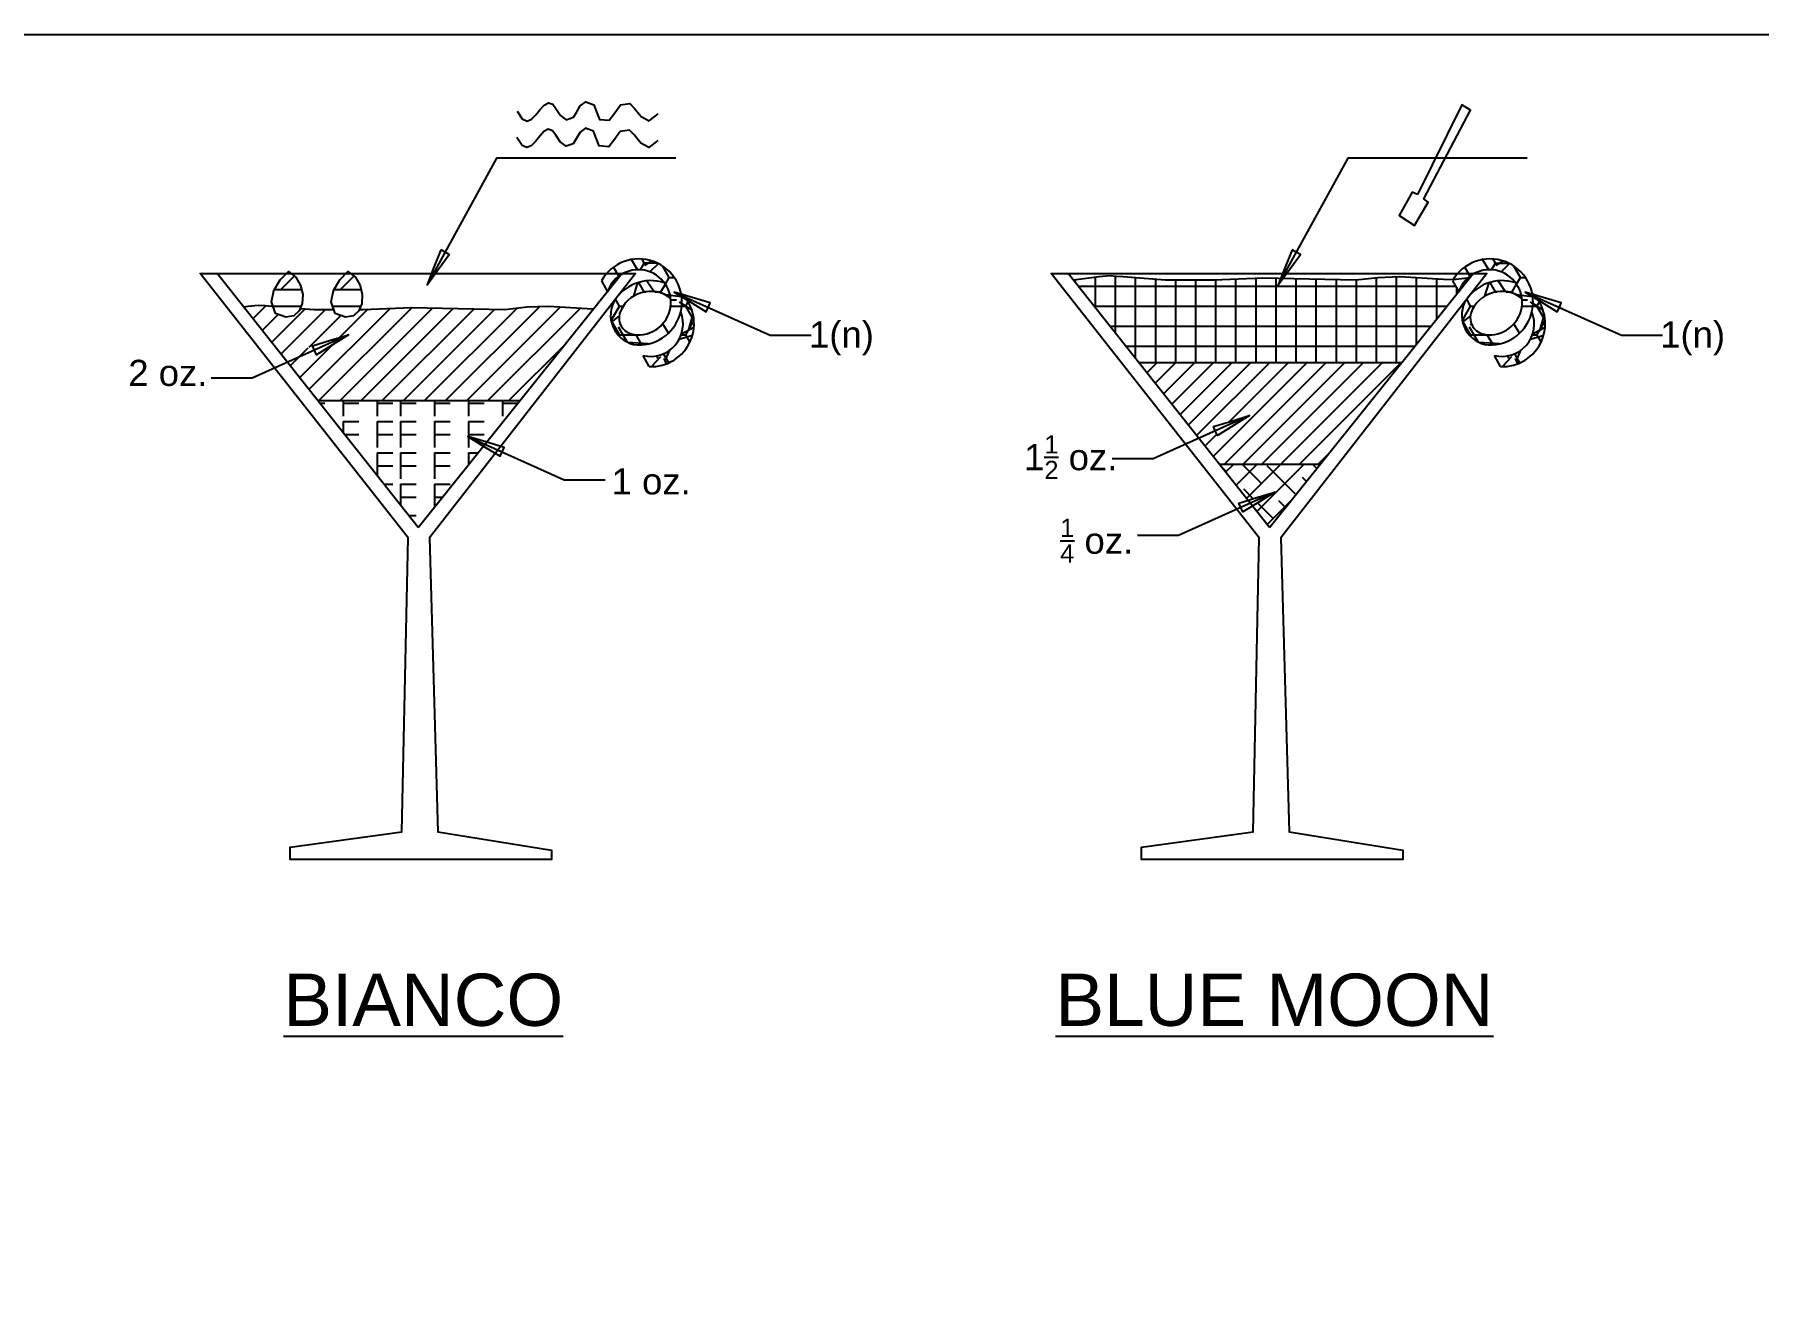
# Model space of a CAD drawing. Header units: metres. Extents: x 0 to 16.5, y 0 to 11.5.
# Drawn here: x 3.31 to 6.609, y 9.143 to 11.546 of the extents above; entities that cross this region are included whole.
import ezdxf

# ---------------------------------------------------------------- set-up
doc = ezdxf.new("R2010")
doc.units = ezdxf.units.M
for name, color, linetype in [('angostura', 23, 'Continuous'), ('benedictine', 34, 'Continuous'), ('bourbon - whiskey', 35, 'Continuous'), ('french (dry) vermouth', 160, 'Continuous'), ('ginger ale', 31, 'Continuous'), ('lemon juice', 51, 'Continuous')]:
    doc.layers.add(name, color=color, linetype=linetype)
doc.styles.get("Standard").update_dxf_attribs({"font": 'arial.ttf'})

# ---------------------------------------------------------------- blocks, each defined once
blk = doc.blocks.new('A$C3C0D392B')
blk.add_lwpolyline([(0, 0), (-0.18425, -0.0829), (-0.26258, -0.0829)])
blk.add_lwpolyline([(-0.06532, -0.02941), (-0.06912, -0.02084), (-0.03455, -0.01042), (0, 0), (-0.0307, -0.01893), (-0.06147, -0.03788), (-0.06532, -0.02941)], close=True)
blk = doc.blocks.new('A$C7EF233EF')
for points in [[(0.26617, 0.17318), (0.25609, 0.17746), (0.23156, 0.13265), (0.26064, 0.11371), (0.28679, 0.15847), (0.27865, 0.16498), (0.368, 0.33414), (0.35152, 0.34446), (0.26617, 0.17318)], [(0.02632, 0.06722), (0.01313, 0.03364), (0, 0), (0.02132, 0.02912), (0.0426, 0.05826), (0.03446, 0.06276), (0.02632, 0.06722)], [(0.02632, 0.06722), (0.01313, 0.03364), (0, 0), (0.02132, 0.02912), (0.0426, 0.05826), (0.03446, 0.06276), (0.02632, 0.06722)]]:
    blk.add_lwpolyline(points, close=True)
blk.add_lwpolyline([(0.47635, 0.24257), (0.13309, 0.24257), (0, 0)])

msp = doc.modelspace()

# ---------------------------------------------------------------- hatches: boundary and pattern name
at = {"layer": 'angostura'}
h = msp.add_hatch(dxfattribs=at)
h.set_pattern_fill('DOLMIT', color=256, scale=0.005, style=0)
h.set_pattern_definition([(0, (-4.886722, 4.676), (0, 0.03175), []), (45, (-4.88672, 4.676), (-0.06349996, 0.06349996), [0.0449013, -0.0898025])])
h.paths.add_polyline_path([(3.8188, 11.0657), (3.8096, 11.0812), (3.8005, 11.0884), (3.7917, 11.0884), (3.7801, 11.0761), (3.768, 11.0561), (3.7635, 11.0342), (3.7709, 11.0119), (3.7907, 11.0048), (3.806, 11.0072), (3.8164, 11.0168), (3.8221, 11.0312), (3.823, 11.0482)])
h.paths.add_polyline_path([(3.7955, 11.0925), (3.7917, 11.0884), (3.8005, 11.0884)])
h = msp.add_hatch(dxfattribs=at)
h.set_pattern_fill('DOLMIT', color=256, scale=0.005, style=0)
h.set_pattern_definition([(0, (-4.772622, 4.676), (0, 0.03175), []), (45, (-4.77262, 4.676), (-0.06349996, 0.06349996), [0.0449013, -0.0898025])])
h.paths.add_polyline_path([(3.9329, 11.0657), (3.9237, 11.0812), (3.9146, 11.0884), (3.9058, 11.0884), (3.8942, 11.0761), (3.8821, 11.0561), (3.8776, 11.0342), (3.885, 11.0119), (3.9048, 11.0048), (3.9201, 11.0072), (3.9305, 11.0168), (3.9362, 11.0312), (3.9371, 11.0482)])
h.paths.add_polyline_path([(3.9096, 11.0925), (3.9058, 11.0884), (3.9146, 11.0884)])
at = {"layer": 'benedictine'}
h = msp.add_hatch(dxfattribs=at)
h.set_pattern_fill('ANSI38', color=256, scale=0.01, style=0)
h.paths.add_polyline_path([(5.7706, 10.7236), (5.5769, 10.7236), (5.6318, 10.6542), (5.6487, 10.6593), (5.6833, 10.6697), (5.6526, 10.6508), (5.6404, 10.6433), (5.6732, 10.602)])
at = {"layer": 'bourbon - whiskey'}
h = msp.add_hatch(dxfattribs=at)
h.set_pattern_fill('ANSI31', color=256, scale=0.009, style=0)
h.paths.add_polyline_path([(4.3797, 11.0209), (4.3774, 11.021), (4.2937, 11.0259), (4.2518, 11.0243), (4.2096, 11.0196), (4.0315, 11.0235), (3.9386, 11.0195), (3.9317, 11.0195), (3.9307, 11.0168), (3.9203, 11.0072), (3.9051, 11.0048), (3.8852, 11.0119), (3.8826, 11.0195), (3.845, 11.0196), (3.8183, 11.0217), (3.8164, 11.0168), (3.806, 11.0072), (3.7907, 11.0048), (3.7709, 11.0119), (3.7662, 11.026), (3.7638, 11.0262), (3.751, 11.027), (3.738, 11.0277), (3.7185, 11.0261), (3.7094, 11.0249), (3.7934, 10.9188), (3.8368, 10.9384), (3.833, 10.9469), (3.8676, 10.9573), (3.9022, 10.9678), (3.8715, 10.9488), (3.8407, 10.9299), (3.8368, 10.9384), (3.7934, 10.9188), (3.8517, 10.8452), (4.239, 10.8452)])
h = msp.add_hatch(dxfattribs=at)
h.set_pattern_fill('ANSI31', color=256, scale=0.008, style=0)
h.paths.add_polyline_path([(5.5657, 10.7955), (5.6002, 10.8059), (5.6348, 10.8163), (5.6041, 10.7974), (5.5733, 10.7784), (5.5695, 10.7869), (5.538, 10.7727), (5.5769, 10.7236), (5.7706, 10.7236), (5.9263, 10.9181), (5.4229, 10.9181), (5.538, 10.7727), (5.5695, 10.7869)])
at = {"layer": 'french (dry) vermouth'}
h = msp.add_hatch(dxfattribs=at)
h.set_pattern_fill('F', color=256, scale=0.5, style=0, pattern_type=2)
h.set_pattern_definition([(0, (0.465, 0.04), (0, 0.5), [0.03, -0.47]), (270, (0.465, 0.065), (0.5, -9e-17), [0.05, -0.45]), (0, (0.465, 0.065), (0, 0.5), [0.03, -0.47]), (0, (0.465, 0.1), (0, 0.5), [0.03, -0.47]), (270, (0.465, 0.125), (0.5, -9e-17), [0.05, -0.45]), (0, (0.465, 0.125), (0, 0.5), [0.03, -0.47]), (0, (0.465, 0.16), (0, 0.5), [0.03, -0.47]), (270, (0.465, 0.185), (0.5, -9e-17), [0.05, -0.45]), (0, (0.465, 0.185), (0, 0.5), [0.03, -0.47]), (0, (0.465, 0.22), (0, 0.5), [0.03, -0.47]), (270, (0.465, 0.245), (0.5, -9e-17), [0.05, -0.45]), (0, (0.465, 0.245), (0, 0.5), [0.03, -0.47]), (0, (0.465, 0.28), (0, 0.5), [0.03, -0.47]), (270, (0.465, 0.305), (0.5, -9e-17), [0.05, -0.45]), (0, (0.465, 0.305), (0, 0.5), [0.03, -0.47]), (0, (0.465, 0.34), (0, 0.5), [0.03, -0.47]), (270, (0.465, 0.365), (0.5, -9e-17), [0.05, -0.45]), (0, (0.465, 0.365), (0, 0.5), [0.03, -0.47]), (270, (0.465, 0.425), (0.5, -9e-17), [0.05, -0.45]), (0, (0.4, 0.04), (0, 0.5), [0.03, -0.47]), (270, (0.4, 0.065), (0.5, -9e-17), [0.05, -0.45]), (0, (0.4, 0.065), (0, 0.5), [0.03, -0.47]), (0, (0.4, 0.1), (0, 0.5), [0.03, -0.47]), (270, (0.4, 0.125), (0.5, -9e-17), [0.05, -0.45]), (0, (0.4, 0.125), (0, 0.5), [0.03, -0.47]), (0, (0.4, 0.16), (0, 0.5), [0.03, -0.47]), (270, (0.4, 0.185), (0.5, -9e-17), [0.05, -0.45]), (0, (0.4, 0.185), (0, 0.5), [0.03, -0.47]), (0, (0.4, 0.22), (0, 0.5), [0.03, -0.47]), (270, (0.4, 0.245), (0.5, -9e-17), [0.05, -0.45]), (0, (0.4, 0.245), (0, 0.5), [0.03, -0.47]), (0, (0.4, 0.28), (0, 0.5), [0.03, -0.47]), (270, (0.4, 0.305), (0.5, -9e-17), [0.05, -0.45]), (0, (0.4, 0.305), (0, 0.5), [0.03, -0.47]), (0, (0.4, 0.34), (0, 0.5), [0.03, -0.47]), (270, (0.4, 0.365), (0.5, -9e-17), [0.05, -0.45]), (0, (0.4, 0.365), (0, 0.5), [0.03, -0.47]), (270, (0.4, 0.425), (0.5, -9e-17), [0.05, -0.45]), (0, (0.335, 0.04), (0, 0.5), [0.03, -0.47]), (270, (0.335, 0.065), (0.5, -9e-17), [0.05, -0.45]), (0, (0.335, 0.065), (0, 0.5), [0.03, -0.47]), (0, (0.335, 0.1), (0, 0.5), [0.03, -0.47]), (270, (0.335, 0.125), (0.5, -9e-17), [0.05, -0.45]), (0, (0.335, 0.125), (0, 0.5), [0.03, -0.47]), (0, (0.335, 0.16), (0, 0.5), [0.03, -0.47]), (270, (0.335, 0.185), (0.5, -9e-17), [0.05, -0.45]), (0, (0.335, 0.185), (0, 0.5), [0.03, -0.47]), (0, (0.335, 0.22), (0, 0.5), [0.03, -0.47]), (270, (0.335, 0.245), (0.5, -9e-17), [0.05, -0.45]), (0, (0.335, 0.245), (0, 0.5), [0.03, -0.47]), (0, (0.335, 0.28), (0, 0.5), [0.03, -0.47]), (270, (0.335, 0.305), (0.5, -9e-17), [0.05, -0.45]), (0, (0.335, 0.305), (0, 0.5), [0.03, -0.47]), (0, (0.335, 0.34), (0, 0.5), [0.03, -0.47]), (270, (0.335, 0.365), (0.5, -9e-17), [0.05, -0.45]), (0, (0.335, 0.365), (0, 0.5), [0.03, -0.47]), (270, (0.335, 0.425), (0.5, -9e-17), [0.05, -0.45]), (0, (0.27, 0.04), (0, 0.5), [0.03, -0.47]), (270, (0.27, 0.065), (0.5, -9e-17), [0.05, -0.45]), (0, (0.27, 0.065), (0, 0.5), [0.03, -0.47]), (0, (0.27, 0.1), (0, 0.5), [0.03, -0.47]), (270, (0.27, 0.125), (0.5, -9e-17), [0.05, -0.45]), (0, (0.27, 0.125), (0, 0.5), [0.03, -0.47]), (0, (0.27, 0.16), (0, 0.5), [0.03, -0.47]), (270, (0.27, 0.185), (0.5, -9e-17), [0.05, -0.45]), (0, (0.27, 0.185), (0, 0.5), [0.03, -0.47]), (0, (0.27, 0.22), (0, 0.5), [0.03, -0.47]), (270, (0.27, 0.245), (0.5, -9e-17), [0.05, -0.45]), (0, (0.27, 0.245), (0, 0.5), [0.03, -0.47]), (0, (0.27, 0.28), (0, 0.5), [0.03, -0.47]), (270, (0.27, 0.305), (0.5, -9e-17), [0.05, -0.45]), (0, (0.27, 0.305), (0, 0.5), [0.03, -0.47]), (0, (0.27, 0.34), (0, 0.5), [0.03, -0.47]), (270, (0.27, 0.365), (0.5, -9e-17), [0.05, -0.45]), (0, (0.27, 0.365), (0, 0.5), [0.03, -0.47]), (270, (0.27, 0.425), (0.5, -9e-17), [0.05, -0.45]), (0, (0.205, 0.04), (0, 0.5), [0.03, -0.47]), (270, (0.205, 0.065), (0.5, -9e-17), [0.05, -0.45]), (0, (0.205, 0.065), (0, 0.5), [0.03, -0.47]), (0, (0.205, 0.1), (0, 0.5), [0.03, -0.47]), (270, (0.205, 0.125), (0.5, -9e-17), [0.05, -0.45]), (0, (0.205, 0.125), (0, 0.5), [0.03, -0.47]), (0, (0.205, 0.16), (0, 0.5), [0.03, -0.47]), (270, (0.205, 0.185), (0.5, -9e-17), [0.05, -0.45]), (0, (0.205, 0.185), (0, 0.5), [0.03, -0.47]), (0, (0.205, 0.22), (0, 0.5), [0.03, -0.47]), (270, (0.205, 0.245), (0.5, -9e-17), [0.05, -0.45]), (0, (0.205, 0.245), (0, 0.5), [0.03, -0.47]), (0, (0.205, 0.28), (0, 0.5), [0.03, -0.47]), (270, (0.205, 0.305), (0.5, -9e-17), [0.05, -0.45]), (0, (0.205, 0.305), (0, 0.5), [0.03, -0.47]), (0, (0.205, 0.34), (0, 0.5), [0.03, -0.47]), (270, (0.205, 0.365), (0.5, -9e-17), [0.05, -0.45]), (0, (0.205, 0.365), (0, 0.5), [0.03, -0.47]), (270, (0.205, 0.425), (0.5, -9e-17), [0.05, -0.45]), (0, (0.14, 0.04), (0, 0.5), [0.03, -0.47]), (270, (0.14, 0.065), (0.5, -9e-17), [0.05, -0.45]), (0, (0.14, 0.065), (0, 0.5), [0.03, -0.47]), (0, (0.14, 0.1), (0, 0.5), [0.03, -0.47]), (270, (0.14, 0.125), (0.5, -9e-17), [0.05, -0.45]), (0, (0.14, 0.125), (0, 0.5), [0.03, -0.47]), (0, (0.14, 0.16), (0, 0.5), [0.03, -0.47]), (270, (0.14, 0.185), (0.5, -9e-17), [0.05, -0.45]), (0, (0.14, 0.185), (0, 0.5), [0.03, -0.47]), (0, (0.14, 0.22), (0, 0.5), [0.03, -0.47]), (270, (0.14, 0.245), (0.5, -9e-17), [0.05, -0.45]), (0, (0.14, 0.245), (0, 0.5), [0.03, -0.47]), (0, (0.14, 0.28), (0, 0.5), [0.03, -0.47]), (270, (0.14, 0.305), (0.5, -9e-17), [0.05, -0.45]), (0, (0.14, 0.305), (0, 0.5), [0.03, -0.47]), (0, (0.14, 0.34), (0, 0.5), [0.03, -0.47]), (270, (0.14, 0.365), (0.5, -9e-17), [0.05, -0.45]), (0, (0.14, 0.365), (0, 0.5), [0.03, -0.47]), (270, (0.14, 0.425), (0.5, -9e-17), [0.05, -0.45]), (0, (0.075, 0.04), (0, 0.5), [0.03, -0.47]), (270, (0.075, 0.065), (0.5, -9e-17), [0.05, -0.45]), (0, (0.075, 0.065), (0, 0.5), [0.03, -0.47]), (0, (0.075, 0.1), (0, 0.5), [0.03, -0.47]), (270, (0.075, 0.125), (0.5, -9e-17), [0.05, -0.45]), (0, (0.075, 0.125), (0, 0.5), [0.03, -0.47]), (0, (0.075, 0.16), (0, 0.5), [0.03, -0.47]), (270, (0.075, 0.185), (0.5, -9e-17), [0.05, -0.45]), (0, (0.075, 0.185), (0, 0.5), [0.03, -0.47]), (0, (0.075, 0.22), (0, 0.5), [0.03, -0.47]), (270, (0.075, 0.245), (0.5, -9e-17), [0.05, -0.45]), (0, (0.075, 0.245), (0, 0.5), [0.03, -0.47]), (0, (0.075, 0.28), (0, 0.5), [0.03, -0.47]), (270, (0.075, 0.305), (0.5, -9e-17), [0.05, -0.45]), (0, (0.075, 0.305), (0, 0.5), [0.03, -0.47]), (0, (0.075, 0.34), (0, 0.5), [0.03, -0.47]), (270, (0.075, 0.365), (0.5, -9e-17), [0.05, -0.45]), (0, (0.075, 0.365), (0, 0.5), [0.03, -0.47]), (270, (0.075, 0.425), (0.5, -9e-17), [0.05, -0.45]), (0, (0.01, 0.04), (0, 0.5), [0.03, -0.47]), (270, (0.01, 0.065), (0.5, -9e-17), [0.05, -0.45]), (0, (0.01, 0.065), (0, 0.5), [0.03, -0.47]), (0, (0.01, 0.1), (0, 0.5), [0.03, -0.47]), (270, (0.01, 0.125), (0.5, -9e-17), [0.05, -0.45]), (0, (0.01, 0.125), (0, 0.5), [0.03, -0.47]), (0, (0.01, 0.16), (0, 0.5), [0.03, -0.47]), (270, (0.01, 0.185), (0.5, -9e-17), [0.05, -0.45]), (0, (0.01, 0.185), (0, 0.5), [0.03, -0.47]), (0, (0.01, 0.22), (0, 0.5), [0.03, -0.47]), (270, (0.01, 0.245), (0.5, -9e-17), [0.05, -0.45]), (0, (0.01, 0.245), (0, 0.5), [0.03, -0.47]), (0, (0.01, 0.28), (0, 0.5), [0.03, -0.47]), (270, (0.01, 0.305), (0.5, -9e-17), [0.05, -0.45]), (0, (0.01, 0.305), (0, 0.5), [0.03, -0.47]), (0, (0.01, 0.34), (0, 0.5), [0.03, -0.47]), (270, (0.01, 0.365), (0.5, -9e-17), [0.05, -0.45]), (0, (0.01, 0.365), (0, 0.5), [0.03, -0.47]), (270, (0.01, 0.425), (0.5, -9e-17), [0.05, -0.45])])
h.paths.add_polyline_path([(4.1691, 10.7579), (4.1391, 10.7764), (4.1737, 10.7659), (4.1752, 10.7655), (4.239, 10.8452), (3.8517, 10.8452), (4.0442, 10.602)])
at = {"layer": 'ginger ale'}
h = msp.add_hatch(dxfattribs=at)
h.set_pattern_fill('NET', color=256, scale=0.0121, style=0)
h.paths.add_polyline_path([(5.9263, 10.9181), (6.035, 11.0538), (6.022, 11.0769), (6.0063, 11.0776), (5.9226, 11.0825), (5.8807, 11.0809), (5.8385, 11.0762), (5.699, 11.0793), (5.6899, 11.0667), (5.6948, 11.0794), (5.6604, 11.0801), (5.5675, 11.0761), (5.4739, 11.0762), (5.3927, 11.0828), (5.3799, 11.0836), (5.3669, 11.0843), (5.3474, 11.0827), (5.2978, 11.0762), (5.4229, 10.9181)])
at = {"layer": 'lemon juice'}
h = msp.add_hatch(dxfattribs=at)
h.set_pattern_fill('HONEY', color=256, scale=0.01, style=0)
h.paths.add_polyline_path([(4.4045, 11.0884), (4.4338, 11.0884), (4.4361, 11.0884, -1.440995), (4.4513, 10.9727, -0.408592), (4.4296, 11.0117, -0.51898), (4.5272, 11.0407, 0.131666), (4.5153, 11.0707, 0.30241), (4.4273, 11.0463), (4.422, 11.0396, 0.024062), (4.4178, 11.0329, 0.512754), (4.4631, 10.9516, 1.582324)])
h.paths.add_polyline_path([(4.4318, 11.0859), (4.4338, 11.0884), (4.4045, 11.0884, 0.052304), (4.3945, 11.0744), (4.4061, 11.0538), (4.4068, 11.0547, -0.164857)])
h.paths.add_polyline_path([(4.5468, 11.0516, -0.113106), (4.5464, 11.0148, -0.604766), (4.4746, 10.9312), (4.4863, 10.9101, 0.688562)])
h = msp.add_hatch(dxfattribs=at)
h.set_pattern_fill('GRAVEL', color=256, scale=0.01, style=0)
h.set_pattern_definition([(228.0128, (0.18288, 0.254), (-2.032001727, -2.28600281), [0.034172, -3.38305]), (184.9697, (0.16002, 0.2286), (3.048004931, 0.253998208), [0.0586405, -5.8054]), (132.5104, (0.1016, 0.22352), (2.539998152, -2.79400273), [0.041348, -4.09347]), (267.2737, (0.00254, 0.16002), (0.253998897, 5.079998365), [0.0534005, -5.28664]), (292.8337, (0, 0.10668), (-1.270003606, 3.048001733), [0.0523634, -5.18398]), (357.2737, (0.02032, 0.05842), (-5.079998365, 0.253998897), [0.0534005, -5.28664]), (37.6942, (0.07366, 0.05588), (-3.302002086, -2.539997736), [0.0706194, -6.99131]), (72.2553, (0.12954, 0.09906), (1.7780035565, 5.5880016206), [0.066672, -6.60053]), (121.4296, (0.14986, 0.16256), (-2.032000524, 3.301996116), [0.0535813, -5.30455]), (175.2364, (0.12192, 0.20828), (2.793997805, -0.253997616), [0.0611713, -2.99739]), (222.3974, (0.06096, 0.21336), (-3.048000092, -2.793996365), [0.0791078, -7.83168]), (138.8141, (0.254, 0.15748), (-1.777998867, 1.523997656), [0.0270005, -2.67306]), (171.4692, (0.23368, 0.17526), (3.30199496, -0.50800128), [0.0513682, -5.08546]), (225, (0.18288, 0.18288), (-5e-17, -0.2539998), [0.035921, -0.323289]), (203.1986, (0.1651, 0.21336), (1.27000428, 0.50800223), [0.019344, -1.91506]), (291.8014, (0.14732, 0.20574), (-0.25400018, 0.7620005), [0.0273566, -1.34048]), (30.9638, (0.15748, 0.18034), (0.7619992, 0.5080004), [0.044432, -1.43663]), (161.5651, (0.19558, 0.2032), (0.50800023, -0.2539996), [0.0321287, -0.77109]), (16.3895, (0, 0.20574), (2.540001401, 0.761998415), [0.0450088, -4.45588]), (70.3462, (0.04318, 0.21844), (-1.01599717, -2.79399605), [0.03776, -3.73822]), (293.1986, (0.19558, 0.254), (-0.50800223, 1.27000428), [0.038688, -1.89572]), (343.6105, (0.21082, 0.21844), (-2.540001401, 0.761998415), [0.0450088, -4.45588]), (339.444, (0, 0.04826), (-1.27000158, 0.50799938), [0.0434035, -2.12677]), (294.7751, (0.04064, 0.03302), (-1.26999704, 2.793998703), [0.036367, -3.60036]), (66.8014, (0.19812, 0), (0.50800223, 1.27000428), [0.038688, -1.89572]), (17.354, (0.21336, 0.03556), (-3.302000178, -1.015998468), [0.0425783, -4.21524]), (69.444, (0.07366, 0), (-0.50799938, -1.27000158), [0.021702, -2.14848]), (101.3099, (0.18288, 0), (-0.25399875, 1.01599675), [0.0129515, -1.2822]), (165.9638, (0.18034, 0.0127), (0.76200054, -0.25399956), [0.0523634, -0.994905]), (186.009, (0.12954, 0.0254), (2.539996254, 0.253999407), [0.0485267, -4.80414]), (303.6901, (0.15748, 0.15748), (-0.2540001, 0.5079995), [0.0366324, -0.879178]), (353.1572, (0.1778, 0.127), (4.318001786, -0.508002275), [0.0639557, -6.3316]), (60.9454, (0.2413, 0.11938), (-1.015997637, -1.77799576), [0.026151, -2.58894]), (90, (0.254, 0.14224), (-0.254, 0.254), [0.01524, -0.23876]), (120.2564, (0.12446, 0.03302), (1.015997847, -1.777999103), [0.0352867, -3.49339]), (48.0128, (0.10668, 0.0635), (2.032001727, 2.28600281), [0.0683443, -3.34888]), (0, (0.1524, 0.1143), (0.254, 0.254), [0.06604, -0.18796]), (325.3048, (0.21844, 0.1143), (-2.5399956, 1.77800017), [0.040161, -3.97593]), (254.0546, (0.25146, 0.09144), (-0.25400065, -1.01600242), [0.036983, -1.81217]), (207.646, (0.2413, 0.05588), (-4.825998305, -2.540001597), [0.0602145, -5.96125]), (175.4261, (0.18796, 0.02794), (-3.3020007605, 0.253998771), [0.063703, -6.30658]), (175.4261, (0.18796, 0.02794), (-3.3020007605, 0.253998771), [0.063703, -6.30658])])
h.paths.add_polyline_path([(4.4045, 11.0884), (4.4338, 11.0884), (4.4361, 11.0884, -1.440995), (4.4513, 10.9727, -0.408592), (4.4296, 11.0117, -0.51898), (4.5272, 11.0407, 0.131666), (4.5153, 11.0707, 0.30241), (4.4273, 11.0463), (4.422, 11.0396, 0.024062), (4.4178, 11.0329, 0.512754), (4.4631, 10.9516, 1.582324)])
h.paths.add_polyline_path([(4.4318, 11.0859), (4.4338, 11.0884), (4.4045, 11.0884, 0.052304), (4.3945, 11.0744), (4.4061, 11.0538), (4.4068, 11.0547, -0.164857)])
h.paths.add_polyline_path([(4.5468, 11.0516, -0.113106), (4.5464, 11.0148, -0.604766), (4.4746, 10.9312), (4.4863, 10.9101, 0.688562)])
h = msp.add_hatch(dxfattribs=at)
h.set_pattern_fill('GRAVEL', color=256, scale=0.01, style=0)
h.set_pattern_definition([(228.0128, (1.811787, 0.254), (-2.032001727, -2.28600281), [0.034172, -3.38305]), (184.9697, (1.788927, 0.2286), (3.048004931, 0.253998208), [0.0586405, -5.8054]), (132.5104, (1.730507, 0.22352), (2.539998152, -2.79400273), [0.041348, -4.09347]), (267.2737, (1.631447, 0.16002), (0.253998897, 5.079998365), [0.0534005, -5.28664]), (292.8337, (1.628907, 0.10668), (-1.270003606, 3.048001733), [0.0523634, -5.18398]), (357.2737, (1.649227, 0.05842), (-5.079998365, 0.253998897), [0.0534005, -5.28664]), (37.6942, (1.702567, 0.05588), (-3.302002086, -2.539997736), [0.0706194, -6.99131]), (72.2553, (1.758447, 0.09906), (1.7780035565, 5.5880016206), [0.066672, -6.60053]), (121.4296, (1.778767, 0.16256), (-2.032000524, 3.301996116), [0.0535813, -5.30455]), (175.2364, (1.750827, 0.20828), (2.793997805, -0.253997616), [0.0611713, -2.99739]), (222.3974, (1.689867, 0.21336), (-3.048000092, -2.793996365), [0.0791078, -7.83168]), (138.8141, (1.882907, 0.15748), (-1.777998867, 1.523997656), [0.0270005, -2.67306]), (171.4692, (1.862587, 0.17526), (3.30199496, -0.50800128), [0.0513682, -5.08546]), (225, (1.81179, 0.18288), (-5e-17, -0.2539998), [0.035921, -0.323289]), (203.1986, (1.794007, 0.21336), (1.27000428, 0.50800223), [0.019344, -1.91506]), (291.8014, (1.776227, 0.20574), (-0.25400018, 0.7620005), [0.0273566, -1.34048]), (30.9638, (1.786387, 0.18034), (0.7619992, 0.5080004), [0.044432, -1.43663]), (161.5651, (1.82449, 0.2032), (0.50800023, -0.2539996), [0.0321287, -0.77109]), (16.3895, (1.628907, 0.20574), (2.540001401, 0.761998415), [0.0450088, -4.45588]), (70.3462, (1.672087, 0.21844), (-1.01599717, -2.79399605), [0.03776, -3.73822]), (293.1986, (1.824487, 0.254), (-0.50800223, 1.27000428), [0.038688, -1.89572]), (343.6105, (1.839727, 0.21844), (-2.540001401, 0.761998415), [0.0450088, -4.45588]), (339.444, (1.628907, 0.04826), (-1.27000158, 0.50799938), [0.0434035, -2.12677]), (294.7751, (1.669547, 0.03302), (-1.26999704, 2.793998703), [0.036367, -3.60036]), (66.8014, (1.827027, 0), (0.50800223, 1.27000428), [0.038688, -1.89572]), (17.354, (1.842267, 0.03556), (-3.302000178, -1.015998468), [0.0425783, -4.21524]), (69.444, (1.702567, 0), (-0.50799938, -1.27000158), [0.021702, -2.14848]), (101.3099, (1.811787, 0), (-0.25399875, 1.01599675), [0.0129515, -1.2822]), (165.9638, (1.80925, 0.0127), (0.76200054, -0.25399956), [0.0523634, -0.994905]), (186.009, (1.758447, 0.0254), (2.539996254, 0.253999407), [0.0485267, -4.80414]), (303.6901, (1.78639, 0.15748), (-0.2540001, 0.5079995), [0.0366324, -0.879178]), (353.1572, (1.806707, 0.127), (4.318001786, -0.508002275), [0.0639557, -6.3316]), (60.9454, (1.870207, 0.11938), (-1.015997637, -1.77799576), [0.026151, -2.58894]), (90, (1.8829, 0.14224), (-0.254, 0.254), [0.01524, -0.23876]), (120.2564, (1.753367, 0.03302), (1.015997847, -1.777999103), [0.0352867, -3.49339]), (48.0128, (1.735587, 0.0635), (2.032001727, 2.28600281), [0.0683443, -3.34888]), (0, (1.7813, 0.1143), (0.254, 0.254), [0.06604, -0.18796]), (325.3048, (1.847347, 0.1143), (-2.5399956, 1.77800017), [0.040161, -3.97593]), (254.0546, (1.880367, 0.09144), (-0.25400065, -1.01600242), [0.036983, -1.81217]), (207.646, (1.870207, 0.05588), (-4.825998305, -2.540001597), [0.0602145, -5.96125]), (175.4261, (1.816867, 0.02794), (-3.3020007605, 0.253998771), [0.063703, -6.30658]), (175.4261, (1.816867, 0.02794), (-3.3020007605, 0.253998771), [0.063703, -6.30658])])
h.paths.add_polyline_path([(6.0334, 11.0884), (6.0627, 11.0884), (6.0651, 11.0884, -1.440995), (6.0802, 10.9727, -0.408592), (6.0585, 11.0117, -0.51898), (6.1561, 11.0407, 0.131666), (6.1442, 11.0707, 0.30241), (6.0562, 11.0463), (6.0509, 11.0396, 0.024062), (6.0467, 11.0329, 0.512754), (6.092, 10.9516, 1.582324)])
h.paths.add_polyline_path([(6.0607, 11.0859), (6.0627, 11.0884), (6.0334, 11.0884, 0.052304), (6.0235, 11.0744), (6.035, 11.0538), (6.0357, 11.0547, -0.164857)])
h.paths.add_polyline_path([(6.1757, 11.0516, -0.113106), (6.1754, 11.0148, -0.604766), (6.1035, 10.9312), (6.1152, 10.9101, 0.688562)])

# ---------------------------------------------------------------- linework, layer by layer
for p, q in [((4.0442, 10.602), (3.6591, 11.0884)), ((4.0442, 10.602), (4.4338, 11.0884)), ((5.6732, 10.602), (5.2881, 11.0884)), ((5.6732, 10.602), (6.0627, 11.0884)), ((4.3945, 11.0744), (4.4063, 11.0533)), ((6.0235, 11.0744), (6.0352, 11.0533)), ((4.4863, 10.9101), (4.4746, 10.9312)), ((6.1152, 10.9101), (6.1035, 10.9312)), ((5.4229, 10.9181), (5.9263, 10.9181)), ((3.8517, 10.8452), (4.239, 10.8452)), ((5.5769, 10.7236), (5.7706, 10.7236))]:
    msp.add_line(p, q)
for points in [[(0.0104, 11.5461), (16.5118, 11.5461), (16.5118, 0.0104), (0.0104, 0.0104), (0.0104, 11.5461)], [(4.0872, 11.134), (4.0741, 11.1004), (4.0609, 11.0667), (4.0822, 11.0959), (4.1035, 11.125), (4.0954, 11.1295), (4.0872, 11.134)], [(4.0872, 11.134), (4.0741, 11.1004), (4.0609, 11.0667), (4.0822, 11.0959), (4.1035, 11.125), (4.0954, 11.1295), (4.0872, 11.134)], [(4.4338, 11.0884), (4.46, 11.0884), (4.0659, 10.5824), (4.0816, 10.0195), (4.2992, 9.9843), (4.2992, 9.9665), (3.7991, 9.9665), (3.7991, 9.9901), (4.0128, 10.0195), (4.0246, 10.5824), (3.6265, 11.0884), (3.6591, 11.0884), (4.4338, 11.0884)], [(6.0627, 11.0884), (6.089, 11.0884), (5.6948, 10.5824), (5.7105, 10.0195), (5.9281, 9.9843), (5.9281, 9.9665), (5.428, 9.9665), (5.428, 9.9901), (5.6417, 10.0195), (5.6535, 10.5824), (5.2555, 11.0884), (5.2881, 11.0884), (6.0627, 11.0884)], [(4.2045, 10.747), (4.2083, 10.7555), (4.1737, 10.7659), (4.1391, 10.7764), (4.1699, 10.7574), (4.2007, 10.7385), (4.2045, 10.747)]]:
    msp.add_lwpolyline(points, close=True)
for points in [[(4.2335, 11.3994), (4.2432, 11.3844), (4.2523, 11.3802), (4.2608, 11.3837), (4.269, 11.392), (4.277, 11.402), (4.285, 11.4107), (4.2931, 11.4153), (4.3016, 11.4126), (4.3077, 11.4041), (4.3163, 11.3912), (4.3274, 11.3827), (4.3412, 11.3875), (4.3468, 11.397), (4.3542, 11.4097), (4.3649, 11.4174), (4.38, 11.4116), (4.3852, 11.398), (4.3909, 11.3836), (4.4094, 11.3818), (4.4204, 11.3958), (4.4311, 11.4113), (4.4491, 11.4137), (4.4579, 11.4046), (4.4705, 11.3888), (4.4858, 11.3805), (4.5031, 11.394)], [(4.5026, 11.3432), (4.4853, 11.3298), (4.47, 11.338), (4.4574, 11.3539), (4.4486, 11.363), (4.4306, 11.3605), (4.4199, 11.3451), (4.4089, 11.3311), (4.3904, 11.3328), (4.3846, 11.3473), (4.3795, 11.3609), (4.3644, 11.3666), (4.3537, 11.359), (4.3462, 11.3462), (4.3407, 11.3367), (4.3269, 11.332), (4.3158, 11.3404), (4.3072, 11.3533), (4.3011, 11.3618), (4.2926, 11.3645), (4.2845, 11.36), (4.2765, 11.3512), (4.2685, 11.3412), (4.2603, 11.333), (4.2518, 11.3295), (4.2427, 11.3337), (4.233, 11.3487)], [(4.5372, 11.3093), (4.194, 11.3093), (4.0609, 11.0667)], [(3.7709, 11.0119), (3.7635, 11.0342), (3.768, 11.0561), (3.7801, 11.0761), (3.7955, 11.0925), (3.8096, 11.0812), (3.8188, 11.0657), (3.823, 11.0482), (3.8221, 11.0312), (3.8164, 11.0168), (3.806, 11.0072), (3.7907, 11.0048), (3.7709, 11.0119)], [(3.8852, 11.0119), (3.8777, 11.0342), (3.8821, 11.0561), (3.8942, 11.0761), (3.9096, 11.0925), (3.9238, 11.0812), (3.933, 11.0657), (3.9371, 11.0482), (3.9364, 11.0312), (3.9307, 11.0168), (3.9203, 11.0072), (3.9051, 11.0048), (3.8852, 11.0119)], [(5.2978, 11.0762), (5.3474, 11.0827), (5.3669, 11.0843), (5.3799, 11.0836), (5.3927, 11.0828), (5.4739, 11.0762), (5.5675, 11.0761), (5.6604, 11.0801), (5.8385, 11.0762), (5.8807, 11.0809), (5.9226, 11.0825), (6.0063, 11.0776), (6.0255, 11.0768), (6.0568, 11.081), (6.0568, 11.081)], [(3.7094, 11.0249), (3.7185, 11.0261), (3.738, 11.0277), (3.751, 11.027), (3.7638, 11.0262), (3.7662, 11.026)], [(3.8183, 11.0217), (3.845, 11.0196), (3.8826, 11.0195)], [(3.9317, 11.0195), (3.9386, 11.0195), (4.0315, 11.0235), (4.2096, 11.0196), (4.2518, 11.0243), (4.2937, 11.0259), (4.3774, 11.021), (4.3797, 11.0209), (4.3797, 11.0209), (4.3797, 11.0209)], [(4.1391, 10.7764), (4.3234, 10.6934), (4.4018, 10.6934)]]:
    msp.add_lwpolyline(points)
for centre, radius, start, end in [((4.4663, 11.034), 0.0824, 267.7802, 150.5879), ((4.4653, 11.0334), 0.0623, 256.9975, 161.3706), ((6.0952, 11.034), 0.0824, 267.7802, 150.5879), ((6.0943, 11.0334), 0.0623, 256.9975, 161.3706), ((4.4895, 10.9924), 0.0824, 71.7919, 150.5879), ((4.4886, 10.9919), 0.0623, 51.657, 161.3706), ((6.1184, 10.9924), 0.0824, 71.7919, 150.5879), ((6.1175, 10.9919), 0.0623, 51.657, 161.3706), ((4.4696, 11.0085), 0.0573, 154.8907, 263.4774), ((4.4895, 10.9924), 0.0824, 267.7802, 45.9795), ((6.0985, 11.0085), 0.0573, 154.8907, 263.4774), ((6.1184, 10.9924), 0.0824, 267.7802, 45.9795), ((4.4603, 11.0034), 0.0319, 164.735, 253.6331), ((4.4886, 10.9919), 0.0623, 256.9975, 21.6539), ((6.0892, 11.0034), 0.0319, 164.735, 253.6331), ((6.1175, 10.9919), 0.0623, 256.9975, 21.6539)]:
    msp.add_arc(centre, radius, start, end)
for p, q in [((6.0537, 11.0884), (6.0467, 11.1006)), ((6.0568, 11.0832), (6.0537, 11.0884)), ((6.0982, 11.0956), (6.1057, 11.1085)), ((6.1057, 11.1085), (6.1013, 11.1161)), ((6.1057, 11.1085), (6.1303, 11.1085)), ((6.1533, 11.081), (6.1408, 11.1026)), ((6.1057, 11.0535), (6.0953, 11.0715)), ((6.1053, 11.0529), (6.1057, 11.0535)), ((6.1057, 11.0535), (6.1087, 11.0535)), ((6.1262, 11.0535), (6.1374, 11.0535)), ((6.1374, 11.0535), (6.1459, 11.0682)), ((6.1393, 11.0502), (6.1374, 11.0535)), ((6.1459, 11.0682), (6.1533, 11.081)), ((6.1533, 11.081), (6.1628, 11.081)), ((6.0422, 10.9985), (6.058, 11.026)), ((6.058, 11.026), (6.0505, 11.039)), ((6.058, 11.026), (6.0654, 11.026)), ((6.1561, 11.026), (6.1772, 11.026)), ((6.1772, 11.026), (6.185, 11.026)), ((6.185, 11.026), (6.1896, 11.0339)), ((6.2005, 10.9992), (6.185, 11.026)), ((6.0421, 10.9985), (6.0422, 10.9985)), ((6.058, 10.971), (6.0422, 10.9985)), ((6.1516, 10.9739), (6.141, 10.9923)), ((6.185, 10.971), (6.2006, 10.998)), ((6.057, 10.9692), (6.058, 10.971)), ((6.058, 10.971), (6.0898, 10.971)), ((6.0898, 10.971), (6.0899, 10.9713)), ((6.1009, 10.9518), (6.0898, 10.971)), ((6.1762, 10.971), (6.185, 10.971)), ((6.193, 10.9573), (6.185, 10.971)), ((6.1525, 10.9174), (6.1424, 10.9348))]:
    msp.add_line(p, q, dxfattribs=at)

# ---------------------------------------------------------------- block references
for name, p in [('A$C7EF233EF', (5.6899, 11.0667)), ('A$C3C0D392B', (3.9106, 10.9709)), ('A$C3C0D392B', (5.6348, 10.8163)), ('A$C3C0D392B', (5.6833, 10.6697))]:
    msp.add_blockref(name, p)
at = {"xscale": -1}
for p in [(4.5336, 11.053), (6.1625, 11.053)]:
    msp.add_blockref('A$C3C0D392B', p, dxfattribs=at)

# ---------------------------------------------------------------- texts
at = {"attachment_point": 5}
for s, insert, char_height, width in [('1(n)', (4.854, 10.9642), 0.05, 0.298021), ('1(n)', (6.4829, 10.9642), 0.05, 0.298021), ('2 oz.', (3.565, 10.8978), 0.05, 0.298021), ('\\A1;1{\\H0.7x;\\S1/2;} oz.', (5.2927, 10.7368), 0.05, 0.298021), ('1 oz.', (4.4899, 10.6901), 0.05, 0.298021), ('\\A1;{\\H0.7x;\\S1/4;} oz.', (5.3424, 10.5769), 0.05, 0.298021), ('{\\LBIANCO}', (4.0537, 9.6972), 0.1, 0.609537), ('{\\LBLUE MOON}', (5.6826, 9.6972), 0.1, 0.874829)]:
    msp.add_mtext(s, dxfattribs=dict(at, insert=insert, char_height=char_height, width=width))

doc.saveas('drawing.dxf')
